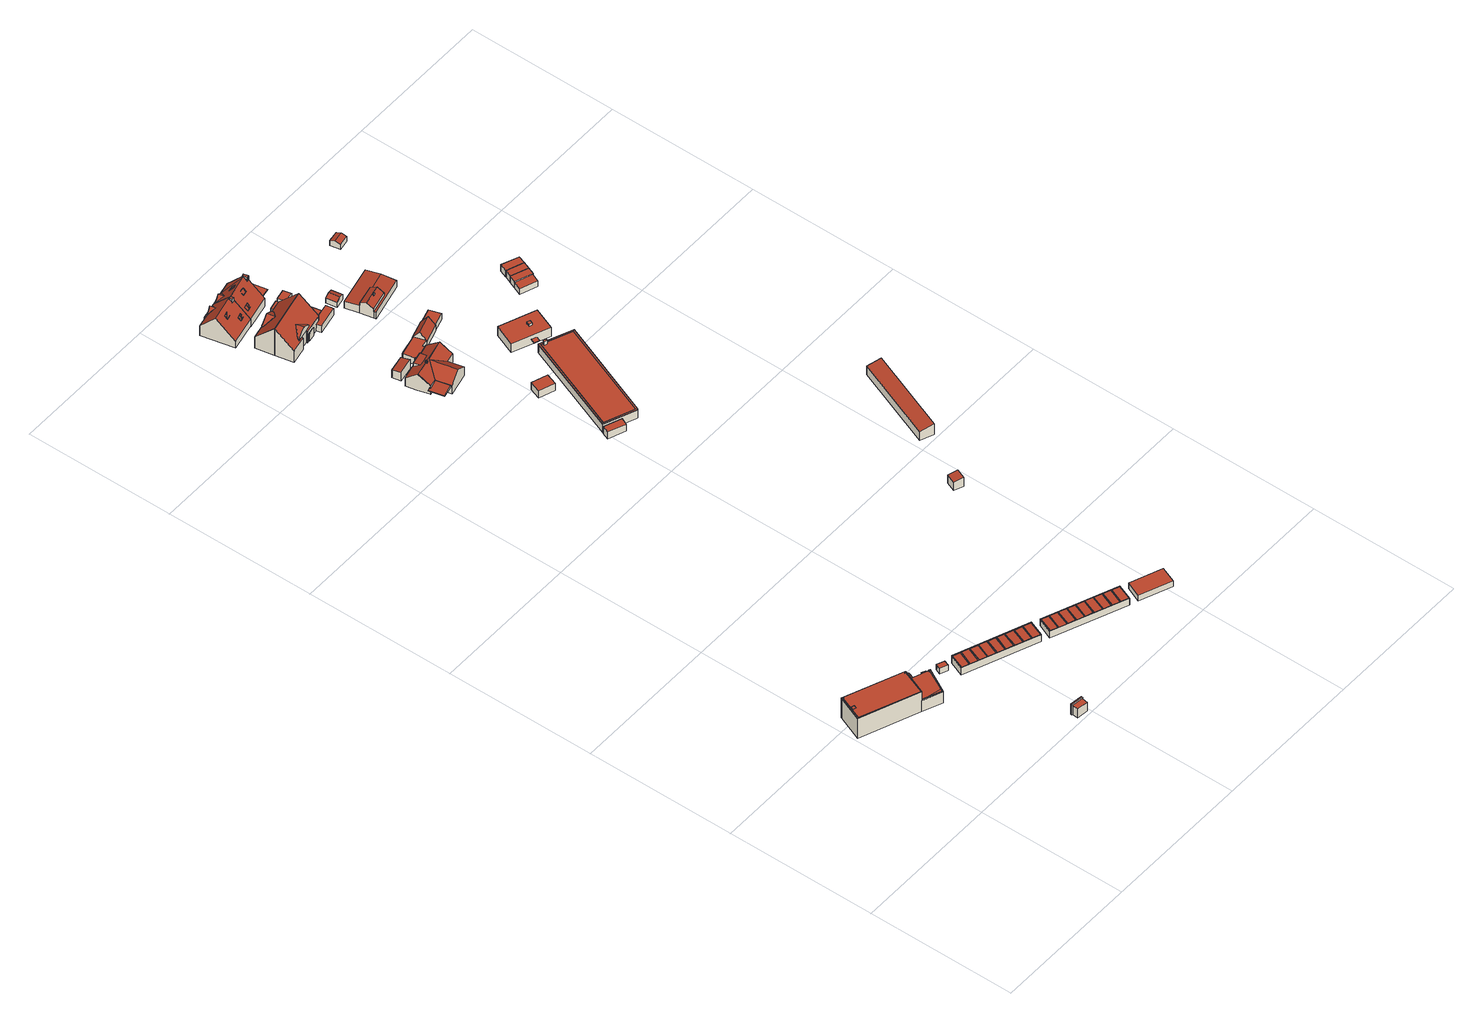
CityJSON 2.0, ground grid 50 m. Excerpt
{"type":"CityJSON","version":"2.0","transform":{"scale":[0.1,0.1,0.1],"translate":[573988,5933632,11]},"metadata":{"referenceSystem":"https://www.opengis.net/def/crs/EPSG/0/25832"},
"CityObjects":{
"building1":{"type":"Building","attributes":{"Grundfläche 2D":"265.782840","Grundhöhe NN":"12.354"},"children":["building1-1","building1-2","building1-3","building1-4"],"geometry":[{"type":"Solid","lod":"3","boundaries":[[[[0,1,2,3,4,5,6,7,8,9,10]],[[11,12,13,14,15,16,17,18,19,20]],[[21,20,19]],[[22,12,11,23]],[[14,24,16,15]],[[25,26,27,28]],[[16,24,29,30]],[[18,17,16,30,31]],[[32,19,18,31]],[[21,19,32,33]],[[34,23,11,20,21,33,35,36]],[[1,37,24,14,13,12,4,3,2]],[[4,12,22,5]],[[36,35,38,39,40,7,6,5,22,23,34]],[[38,41,27,26,42,43,8,7,40,39]],[[9,8,43,44]],[[10,9,44,45]],[[0,10,45,46]],[[1,0,46,29,24,37]],[[28,27,41,47]],[[25,28,47,48]],[[26,25,48,42]],[[32,31,30,29,46,45,44,43,42,48,47,41,38,35,33]]]],"semantics":{"surfaces":[{"type":"RoofSurface"},{"type":"WallSurface"},{"type":"GroundSurface"}],"values":[[0,0,0,0,0,0,1,1,1,1,1,1,1,1,1,1,1,1,1,1,1,1,2]]}}]},
"building1-1":{"type":"BuildingInstallation","parents":["building1"],"geometry":[{"type":"MultiSurface","lod":"3","boundaries":[[[49,50,51,52]],[[52,51,53,54]],[[54,55,49,52]],[[50,49,55,56]],[[56,53,51,50]]],"semantics":{"surfaces":[{"type":"RoofSurface"},{"type":"WallSurface"}],"values":[0,1,1,1,1]}}]},
"building1-2":{"type":"BuildingInstallation","parents":["building1"],"geometry":[{"type":"MultiSurface","lod":"3","boundaries":[[[57,58,59,60,61,62,63,64,65,66,67,68,69,70,71,72]],[[0,1,59,58]],[[1,2,3,4,62,61,60,59]],[[4,5,73,64,63,62]],[[65,64,73,74]],[[74,75,66,65]],[[67,66,75,76]],[[68,67,76,77]],[[77,78,69,68]],[[70,69,78,79]],[[79,80,71,70]],[[10,57,72,71,80,9]],[[10,0,58,57]]],"semantics":{"surfaces":[{"type":"RoofSurface"},{"type":"WallSurface"}],"values":[0,1,1,1,1,1,1,1,1,1,1,1,1]}}]},
"building1-3":{"type":"BuildingInstallation","parents":["building1"],"geometry":[{"type":"MultiSurface","lod":"3","boundaries":[[[81,82,83,84,85,86,87,37,88,89]],[[24,16,88,37]],[[17,18,89,88,16]],[[18,19,90,81,89]],[[90,91,92,83,82,81]],[[92,93,84,83]],[[93,15,85,84]],[[86,85,15,94]],[[94,14,87,86]],[[24,37,87,14]]],"semantics":{"surfaces":[{"type":"RoofSurface"},{"type":"WallSurface"}],"values":[0,1,1,1,1,1,1,1,1,1]}}]},
"building1-4":{"type":"BuildingInstallation","parents":["building1"],"geometry":[{"type":"MultiSurface","lod":"3","boundaries":[[[95,96,97,98,40,34]],[[96,95,99,100]],[[97,96,100,101]],[[98,97,101,102]],[[98,102,39,40]],[[34,40,39,36]],[[34,36,99,95]],[[36,39,102,101,100,99]]],"semantics":{"surfaces":[{"type":"RoofSurface"},{"type":"WallSurface"},{"type":"OuterCeilingSurface"}],"values":[0,1,1,1,1,1,1,2]}}]},
"building2":{"type":"Building","attributes":{"Grundfläche 2D":"2.977367","Grundhöhe NN":"12.354"},"geometry":[{"type":"Solid","lod":"3","boundaries":[[[[103,104,105,106]],[[103,107,108,104]],[[107,103,106,109,110]],[[108,107,110,111]],[[105,104,108,111,112]],[[106,105,112,109]],[[110,109,112,111]]]],"semantics":{"surfaces":[{"type":"RoofSurface"},{"type":"WallSurface"},{"type":"GroundSurface"}],"values":[[0,0,1,1,1,1,2]]}}]},
"building3":{"type":"Building","attributes":{"Grundfläche 2D":"9.690143","Grundhöhe NN":"12.516"},"children":["building3-1"],"geometry":[{"type":"Solid","lod":"3","boundaries":[[[[113,114,115,116,117,118,119,120]],[[121,122,118,117]],[[122,123,119,118]],[[123,124,120,119]],[[124,125,113,120]],[[125,126,114,113]],[[126,127,115,114]],[[127,128,116,115]],[[128,121,117,116]],[[122,121,128,127,126,125,124,123]]]],"semantics":{"surfaces":[{"type":"RoofSurface"},{"type":"WallSurface"},{"type":"GroundSurface"}],"values":[[0,1,1,1,1,1,1,1,1,2]]}}]},
"building3-1":{"type":"BuildingInstallation","parents":["building3"],"geometry":[{"type":"MultiSurface","lod":"3","boundaries":[[[129,130,131,132,133]],[[114,115,129,133]],[[115,116,119,120,131,130,129]],[[120,113,132,131]],[[113,114,133,132]]],"semantics":{"surfaces":[{"type":"RoofSurface"},{"type":"WallSurface"}],"values":[0,1,1,1,1]}}]},
"building4":{"type":"Building","attributes":{"Grundfläche 2D":"4.771454","Grundhöhe NN":"12.452"},"geometry":[{"type":"Solid","lod":"3","boundaries":[[[[134,135,136,137]],[[138,139,137,136]],[[139,140,134,137]],[[140,141,135,134]],[[141,138,136,135]],[[141,140,139,138]]]],"semantics":{"surfaces":[{"type":"RoofSurface"},{"type":"WallSurface"},{"type":"GroundSurface"}],"values":[[0,1,1,1,1,2]]}}]},
"building5":{"type":"Building","attributes":{"Grundfläche 2D":"344.136766","Grundhöhe NN":"12.051"},"children":["building5-1","building5-2","building5-3","building5-4","building5-5","building5-6","building5-7","building5-8","building5-9","building5-10","building5-11","building5-12","building5-13","building5-14","building5-15","building5-16","building5-17","building5-18","building5-19","building5-20"],"geometry":[{"type":"Solid","lod":"3","boundaries":[[[[142,143,144,145]],[[146,147,148,149]],[[150,151,152,153]],[[142,145,154,155]],[[143,142,155,156]],[[144,143,156,157]],[[145,144,157,154]],[[146,149,158,159]],[[147,146,159,160]],[[148,147,160,161]],[[149,148,161,158]],[[150,153,162,163]],[[151,150,163,164]],[[152,151,164,165]],[[153,152,165,162]],[[156,155,154,157]],[[160,159,158,161]],[[164,163,162,165]]]],"semantics":{"surfaces":[{"type":"RoofSurface"},{"type":"WallSurface"},{"type":"GroundSurface"}],"values":[[0,0,0,1,1,1,1,1,1,1,1,1,1,1,1,2,2,2]]}}]},
"building5-1":{"type":"BuildingInstallation","parents":["building5"],"geometry":[{"type":"MultiSurface","lod":"3","boundaries":[[[166,167,168,169]],[[170,171,166,169]],[[168,167,172,173]]],"semantics":{"surfaces":[{"type":"RoofSurface"},{"type":"WallSurface"}],"values":[0,1,1]}}]},
"building5-2":{"type":"BuildingInstallation","parents":["building5"],"geometry":[{"type":"MultiSurface","lod":"3","boundaries":[[[174,175,176,177]],[[174,177,178,179]],[[176,175,180,181]]],"semantics":{"surfaces":[{"type":"RoofSurface"},{"type":"WallSurface"}],"values":[0,1,1]}}]},
"building5-3":{"type":"BuildingInstallation","parents":["building5"],"geometry":[{"type":"MultiSurface","lod":"3","boundaries":[[[182,183,184,185]],[[185,184,186,187]],[[188,189,183,182]]],"semantics":{"surfaces":[{"type":"RoofSurface"},{"type":"WallSurface"}],"values":[0,1,1]}}]},
"building5-4":{"type":"BuildingInstallation","parents":["building5"],"geometry":[{"type":"MultiSurface","lod":"3","boundaries":[[[190,191,192,193]],[[193,192,194,195]],[[191,190,196,197]]],"semantics":{"surfaces":[{"type":"RoofSurface"},{"type":"WallSurface"}],"values":[0,1,1]}}]},
"building5-5":{"type":"BuildingInstallation","parents":["building5"],"geometry":[{"type":"MultiSurface","lod":"3","boundaries":[[[198,199,200,201]],[[201,200,202,203]],[[199,198,204,205]]],"semantics":{"surfaces":[{"type":"RoofSurface"},{"type":"WallSurface"}],"values":[0,1,1]}}]},
"building5-6":{"type":"BuildingInstallation","parents":["building5"],"geometry":[{"type":"MultiSurface","lod":"3","boundaries":[[[206,207,208,209]],[[210,211,206,209]],[[208,207,212,213]]],"semantics":{"surfaces":[{"type":"RoofSurface"},{"type":"WallSurface"}],"values":[0,1,1]}}]},
"building5-7":{"type":"BuildingInstallation","parents":["building5"],"geometry":[{"type":"MultiSurface","lod":"3","boundaries":[[[174,192,191,207,206,214,215,167,166,184,183,216,217,200,199,218,219,220,221,222,223,175]],[[143,144,221,220]],[[144,145,222,221]],[[224,180,175,223]],[[179,194,192,174]],[[207,191,197,212]],[[214,206,211,225]],[[215,226,172,167]],[[183,189,227,216]],[[186,184,166,171]],[[217,228,202,200]],[[199,205,229,218]],[[219,218,229,230]]],"semantics":{"surfaces":[{"type":"RoofSurface"},{"type":"WallSurface"}],"values":[0,1,1,1,1,1,1,1,1,1,1,1,1]}}]},
"building5-8":{"type":"BuildingInstallation","parents":["building5"],"geometry":[{"type":"MultiSurface","lod":"3","boundaries":[[[201,231,232,182,185,169,168,233,234,209,208,190,193,177,176,235,223,222,236,220,219,198]],[[195,178,177,193]],[[145,142,236,222]],[[142,143,220,236]],[[219,230,204,198]],[[232,237,188,182]],[[203,238,231,201]],[[185,187,170,169]],[[234,239,210,209]],[[240,233,168,173]],[[208,213,196,190]],[[176,181,241,235]],[[223,235,241,224]]],"semantics":{"surfaces":[{"type":"RoofSurface"},{"type":"WallSurface"}],"values":[0,1,1,1,1,1,1,1,1,1,1,1,1]}}]},
"building5-9":{"type":"BuildingInstallation","parents":["building5"],"geometry":[{"type":"MultiSurface","lod":"3","boundaries":[[[233,215,214,234]],[[234,214,225,239]],[[240,226,215,233]]],"semantics":{"surfaces":[{"type":"RoofSurface"},{"type":"WallSurface"}],"values":[0,1,1]}}]},
"building5-10":{"type":"BuildingInstallation","parents":["building5"],"geometry":[{"type":"MultiSurface","lod":"3","boundaries":[[[217,216,232,231]],[[238,228,217,231]],[[232,216,227,237]]],"semantics":{"surfaces":[{"type":"RoofSurface"},{"type":"WallSurface"}],"values":[0,1,1]}}]},
"building5-11":{"type":"BuildingInstallation","parents":["building5"],"geometry":[{"type":"MultiSurface","lod":"3","boundaries":[[[242,243,244,245]],[[246,247,242,245]],[[244,243,248,249]]],"semantics":{"surfaces":[{"type":"RoofSurface"},{"type":"WallSurface"}],"values":[0,1,1]}}]},
"building5-12":{"type":"BuildingInstallation","parents":["building5"],"geometry":[{"type":"MultiSurface","lod":"3","boundaries":[[[250,251,252,253]],[[253,252,254,255]],[[251,250,256,257]]],"semantics":{"surfaces":[{"type":"RoofSurface"},{"type":"WallSurface"}],"values":[0,1,1]}}]},
"building5-13":{"type":"BuildingInstallation","parents":["building5"],"geometry":[{"type":"MultiSurface","lod":"3","boundaries":[[[258,259,260,261]],[[261,260,262,263]],[[259,258,264,265]]],"semantics":{"surfaces":[{"type":"RoofSurface"},{"type":"WallSurface"}],"values":[0,1,1]}}]},
"building5-14":{"type":"BuildingInstallation","parents":["building5"],"geometry":[{"type":"MultiSurface","lod":"3","boundaries":[[[266,267,268,269]],[[266,269,270,271]],[[268,267,272,273]]],"semantics":{"surfaces":[{"type":"RoofSurface"},{"type":"WallSurface"}],"values":[0,1,1]}}]},
"building5-15":{"type":"BuildingInstallation","parents":["building5"],"geometry":[{"type":"MultiSurface","lod":"3","boundaries":[[[274,275,276,250,253,277,278,269,268,279,280,245,244,281,282,283,284,258,261,285,286,287]],[[276,275,288,289]],[[276,289,256,250]],[[255,290,277,253]],[[269,278,291,270]],[[268,273,292,279]],[[280,293,246,245]],[[281,244,249,294]],[[282,295,296,283]],[[258,284,297,264]],[[263,298,285,261]],[[146,147,287,286]],[[147,148,274,287]]],"semantics":{"surfaces":[{"type":"RoofSurface"},{"type":"WallSurface"}],"values":[0,1,1,1,1,1,1,1,1,1,1,1,1]}}]},
"building5-16":{"type":"BuildingInstallation","parents":["building5"],"geometry":[{"type":"MultiSurface","lod":"3","boundaries":[[[277,299,300,278]],[[278,300,301,291]],[[290,302,299,277]]],"semantics":{"surfaces":[{"type":"RoofSurface"},{"type":"WallSurface"}],"values":[0,1,1]}}]},
"building5-17":{"type":"BuildingInstallation","parents":["building5"],"geometry":[{"type":"MultiSurface","lod":"3","boundaries":[[[303,304,284,283]],[[303,283,296,305]],[[284,304,306,297]]],"semantics":{"surfaces":[{"type":"RoofSurface"},{"type":"WallSurface"}],"values":[0,1,1]}}]},
"building5-18":{"type":"BuildingInstallation","parents":["building5"],"geometry":[{"type":"MultiSurface","lod":"3","boundaries":[[[260,259,304,303,307,308,243,242,309,310,267,266,300,299,252,251,275,274,311,286,285,312]],[[148,149,311,274]],[[149,146,286,311]],[[312,285,298,313]],[[313,262,260,312]],[[304,259,265,306]],[[305,314,307,303]],[[243,308,315,248]],[[309,242,247,316]],[[267,310,317,272]],[[300,266,271,301]],[[252,299,302,254]],[[275,251,257,288]]],"semantics":{"surfaces":[{"type":"RoofSurface"},{"type":"WallSurface"}],"values":[0,1,1,1,1,1,1,1,1,1,1,1,1]}}]},
"building5-19":{"type":"BuildingInstallation","parents":["building5"],"geometry":[{"type":"MultiSurface","lod":"3","boundaries":[[[281,308,307,282]],[[282,307,314,295]],[[308,281,294,315]]],"semantics":{"surfaces":[{"type":"RoofSurface"},{"type":"WallSurface"}],"values":[0,1,1]}}]},
"building5-20":{"type":"BuildingInstallation","parents":["building5"],"geometry":[{"type":"MultiSurface","lod":"3","boundaries":[[[279,310,309,280]],[[280,309,316,293]],[[292,317,310,279]]],"semantics":{"surfaces":[{"type":"RoofSurface"},{"type":"WallSurface"}],"values":[0,1,1]}}]},
"building6":{"type":"Building","attributes":{"Grundfläche 2D":"108.824635","Grundhöhe NN":"11.940"},"children":["building6-1","building6-2","building6-3","building6-4","building6-5","building6-6"],"geometry":[{"type":"Solid","lod":"3","boundaries":[[[[318,319,320,321,322,323,324]],[[325,326,327,324,323,322]],[[319,318,328,329]],[[320,319,329,330]],[[331,321,320,330]],[[325,322,321,331,332]],[[326,325,332,333]],[[318,324,327,326,333,328]],[[329,328,333,332,331,330]]]],"semantics":{"surfaces":[{"type":"RoofSurface"},{"type":"WallSurface"},{"type":"GroundSurface"}],"values":[[0,0,1,1,1,1,1,1,2]]}}]},
"building6-1":{"type":"BuildingInstallation","parents":["building6"],"geometry":[{"type":"MultiSurface","lod":"3","boundaries":[[[334,335,336,337]],[[338,339,334,337]],[[339,340,335,334]],[[340,341,336,335]]],"semantics":{"surfaces":[{"type":"RoofSurface"},{"type":"WallSurface"}],"values":[0,1,1,1]}}]},
"building6-2":{"type":"BuildingInstallation","parents":["building6"],"geometry":[{"type":"MultiSurface","lod":"3","boundaries":[[[336,342,343,337]],[[344,338,337,343]],[[345,344,343,342]],[[341,345,342,336]]],"semantics":{"surfaces":[{"type":"RoofSurface"},{"type":"WallSurface"}],"values":[0,1,1,1]}}]},
"building6-3":{"type":"BuildingInstallation","parents":["building6"],"geometry":[{"type":"MultiSurface","lod":"3","boundaries":[[[346,347,348,349]],[[350,351,348,347]],[[352,353,346,349]],[[353,350,347,346]]],"semantics":{"surfaces":[{"type":"RoofSurface"},{"type":"WallSurface"}],"values":[0,1,1,1]}}]},
"building6-4":{"type":"BuildingInstallation","parents":["building6"],"geometry":[{"type":"MultiSurface","lod":"3","boundaries":[[[354,355,356,357]],[[358,359,355,354]],[[360,358,354,357]],[[359,358,360]]],"semantics":{"surfaces":[{"type":"RoofSurface"},{"type":"WallSurface"}],"values":[0,0,1,1]}}]},
"building6-5":{"type":"BuildingInstallation","parents":["building6"],"geometry":[{"type":"MultiSurface","lod":"3","boundaries":[[[348,361,362,349]],[[363,364,362,361]],[[351,363,361,348]],[[364,352,349,362]]],"semantics":{"surfaces":[{"type":"RoofSurface"},{"type":"WallSurface"}],"values":[0,1,1,1]}}]},
"building6-6":{"type":"BuildingInstallation","parents":["building6"],"geometry":[{"type":"MultiSurface","lod":"3","boundaries":[[[365,366,367,368,369,370]],[[366,371,372,367]],[[372,373,368,367]],[[373,374,369,368]],[[374,375,376,365,370,369]],[[366,365,376,371]]],"semantics":{"surfaces":[{"type":"RoofSurface"},{"type":"WallSurface"}],"values":[0,1,1,1,1,1]}}]},
"building7":{"type":"Building","attributes":{"Grundfläche 2D":"14.262953","Grundhöhe NN":"12.251"},"geometry":[{"type":"Solid","lod":"3","boundaries":[[[[377,378,379,380]],[[381,382,380,379]],[[382,383,377,380]],[[383,384,378,377]],[[384,381,379,378]],[[384,383,382,381]]]],"semantics":{"surfaces":[{"type":"RoofSurface"},{"type":"WallSurface"},{"type":"GroundSurface"}],"values":[[0,1,1,1,1,2]]}}]},
"building8":{"type":"Building","attributes":{"Grundfläche 2D":"16.783327","Grundhöhe NN":"11.102"},"geometry":[{"type":"Solid","lod":"3","boundaries":[[[[385,386,387,388]],[[389,390,388,387]],[[390,391,385,388]],[[391,392,386,385]],[[392,389,387,386]],[[392,391,390,389]]]],"semantics":{"surfaces":[{"type":"RoofSurface"},{"type":"WallSurface"},{"type":"GroundSurface"}],"values":[[0,1,1,1,1,2]]}}]},
"building9":{"type":"Building","attributes":{"Grundfläche 2D":"153.700009","Grundhöhe NN":"11.516"},"children":["building9-1","building9-2"],"geometry":[{"type":"Solid","lod":"3","boundaries":[[[[393,394,395,396,397,398]],[[399,400,401,402]],[[402,403,404,399]],[[404,405,406,399]],[[407,406,408,409,410,411,412,413,414],[415,395,394,393,398,416,415,410]],[[417,413,412]],[[418,413,417]],[[406,407,414,413,418,419,400,399]],[[398,397,416]],[[396,395,415]],[[416,397,396,415]],[[403,402,401,420,421]],[[404,403,421,422]],[[405,404,422,423]],[[408,406,405,423,424]],[[425,412,411,410,409,408,424,426]],[[427,428,429,430,419,418,417,412,425,431]],[[432,400,419,430,429,428,433,434]],[[433,420,401,400,432,434]],[[421,420,433,428,427,431,425,426,424,423,422]]]],"semantics":{"surfaces":[{"type":"RoofSurface"},{"type":"WallSurface"},{"type":"GroundSurface"}],"values":[[0,0,0,0,0,0,0,0,1,1,1,1,1,1,1,1,1,1,1,2]]}}]},
"building9-1":{"type":"BuildingInstallation","parents":["building9"],"geometry":[{"type":"MultiSurface","lod":"3","boundaries":[[[435,436,437,438,439,440,441]],[[437,436,435,442,443,444]],[[444,414,445,439,438,437]],[[445,446,440,439]],[[407,442,435,441,440,446,447]]],"semantics":{"surfaces":[{"type":"RoofSurface"},{"type":"WallSurface"}],"values":[0,1,1,1,1]}}]},
"building9-2":{"type":"BuildingInstallation","parents":["building9"],"geometry":[{"type":"MultiSurface","lod":"3","boundaries":[[[448,449,450,432,430,451]],[[452,434,432,450]],[[434,429,430,432]],[[429,453,451,430]],[[453,454,448,451]],[[454,455,449,448]],[[455,452,450,449]],[[434,452,455,454,453,429]]],"semantics":{"surfaces":[{"type":"RoofSurface"},{"type":"WallSurface"},{"type":"OuterCeilingSurface"}],"values":[0,1,1,1,1,1,1,2]}}]},
"building10":{"type":"Building","attributes":{"Grundfläche 2D":"101.865001","Grundhöhe NN":"11.783"},"children":["building10-1"],"geometry":[{"type":"Solid","lod":"3","boundaries":[[[[456,457,458,459,460]],[[461,462,458,457,463]],[[464,465,466,467,463,468,456,469,470,471,472,473,474]],[[475,473,472]],[[476,477,478,479,480,481]],[[467,466,470,469,460,459,458,462,461]],[[469,456,460]],[[457,456,468]],[[457,468,463]],[[467,461,463]],[[482,483,484,479,478,464,474,485,486]],[[487,465,464,478,477,488]],[[466,465,487,489]],[[470,466,489,490]],[[471,470,490,491]],[[472,471,491,492]],[[475,472,492,493]],[[474,473,475,493,482,486,485]],[[480,494,495,481]],[[476,481,495,496]],[[477,476,496,488]],[[483,494,480,479,484]],[[488,496,495,494,483,482,493,492,491,490,489,487]]]],"semantics":{"surfaces":[{"type":"RoofSurface"},{"type":"WallSurface"},{"type":"GroundSurface"}],"values":[[0,0,0,0,0,1,1,1,1,1,1,1,1,1,1,1,1,1,1,1,1,1,2]]}}]},
"building10-1":{"type":"BuildingInstallation","parents":["building10"],"geometry":[{"type":"MultiSurface","lod":"3","boundaries":[[[497,480,479,485,498,499,500,501]],[[479,484,486,485]],[[486,502,498,485]],[[499,498,502,503]],[[500,499,503,504]],[[501,500,504,505]],[[479,480,497,501,505,484]],[[503,502,486,484,505,504]]],"semantics":{"surfaces":[{"type":"RoofSurface"},{"type":"WallSurface"},{"type":"OuterCeilingSurface"}],"values":[0,1,1,1,1,1,1,2]}}]},
"building11":{"type":"Building","attributes":{"Grundfläche 2D":"113.881094","Grundhöhe NN":"11.771"},"geometry":[{"type":"Solid","lod":"3","boundaries":[[[[506,507,508,509,510,511]],[[512,513,514,509,508,515]],[[474,516,517]],[[516,473,475,518,519,520,521,522,515,508,507,506,523,524,525,526,527,517]],[[528,529,530,531]],[[532,533,534,535,536,537]],[[523,506,511]],[[512,515,522]],[[522,521,513,512]],[[509,514,513,521,520,524,523,511,510]],[[538,539,517,527,526,537,536]],[[474,517,539,482]],[[493,475,473,516,474,482,540]],[[518,475,493,541]],[[519,518,541,542]],[[520,519,542,543]],[[524,520,543,544]],[[525,524,544,545]],[[529,528,546,547,532,537,526,525,545,548]],[[530,529,548,549]],[[531,530,549,550]],[[528,531,550,546]],[[533,532,547,551]],[[534,533,551,552]],[[535,534,552,553]],[[536,535,553,538]],[[541,493,540,482,539,538,553,552,551,547,546,550,549,548,545,544,543,542]]]],"semantics":{"surfaces":[{"type":"RoofSurface"},{"type":"WallSurface"},{"type":"GroundSurface"}],"values":[[0,0,0,0,0,0,1,1,1,1,1,1,1,1,1,1,1,1,1,1,1,1,1,1,1,1,2]]}}]},
"building12":{"type":"Building","attributes":{"Grundfläche 2D":"105.498623","Grundhöhe NN":"11.488"},"children":["building12-1","building12-2","building12-3","building12-4","building12-5","building12-6","building12-7","building12-8","building12-9"],"geometry":[{"type":"Solid","lod":"3","boundaries":[[[[554,324,555,556,557,318]],[[558,559,556,555,560,561]],[[562,563,564,565,566,565,567,555,324,568,327,326]],[[567,565,564,569,555]],[[569,564,555]],[[560,555,570,561]],[[564,570,555]],[[326,327,568,324,554,318,571,572]],[[562,326,572,573]],[[564,563,562,573,574,575,576,577]],[[577,564,577,576,575,576]],[[578,570,564,577,576,575,579,580]],[[559,558,561,570,578,580,579,581,582]],[[318,557,556,559,582,571]],[[579,575,574,573,572,571,582,581]]]],"semantics":{"surfaces":[{"type":"RoofSurface"},{"type":"WallSurface"},{"type":"GroundSurface"}],"values":[[0,0,0,0,0,0,0,1,1,1,1,1,1,1,2]]}}]},
"building12-1":{"type":"BuildingInstallation","parents":["building12"],"geometry":[{"type":"MultiSurface","lod":"3","boundaries":[[[583,584,585,586]],[[587,588,584,583]],[[588,566,585,584]],[[566,589,586,585]]],"semantics":{"surfaces":[{"type":"RoofSurface"},{"type":"WallSurface"}],"values":[0,1,1,1]}}]},
"building12-2":{"type":"BuildingInstallation","parents":["building12"],"geometry":[{"type":"MultiSurface","lod":"3","boundaries":[[[590,591,592,593]],[[594,591,590,595]],[[593,596,597,595,590]],[[592,596,593]]],"semantics":{"surfaces":[{"type":"RoofSurface"},{"type":"WallSurface"}],"values":[0,0,1,1]}}]},
"building12-3":{"type":"BuildingInstallation","parents":["building12"],"geometry":[{"type":"MultiSurface","lod":"3","boundaries":[[[598,599,600,601]],[[602,603,598,601]],[[603,604,599,598]],[[604,605,600,599]]],"semantics":{"surfaces":[{"type":"RoofSurface"},{"type":"WallSurface"}],"values":[0,1,1,1]}}]},
"building12-4":{"type":"BuildingInstallation","parents":["building12"],"geometry":[{"type":"MultiSurface","lod":"3","boundaries":[[[606,607,608,609,610,611,612,613,614]],[[567,611,610,609,615,555]],[[567,565,612,611]],[[565,569,613,612]],[[614,613,569,564]],[[564,570,560,616,607,606,614]],[[609,608,607,616,617,615]]],"semantics":{"surfaces":[{"type":"RoofSurface"},{"type":"WallSurface"}],"values":[0,1,1,1,1,1,1]}}]},
"building12-5":{"type":"BuildingInstallation","parents":["building12"],"geometry":[{"type":"MultiSurface","lod":"3","boundaries":[[[586,618,619,620,583]],[[621,587,583,620]],[[620,619,618,622,621]],[[589,622,618,586]]],"semantics":{"surfaces":[{"type":"RoofSurface"},{"type":"WallSurface"}],"values":[0,1,1,1]}}]},
"building12-6":{"type":"BuildingInstallation","parents":["building12"],"geometry":[{"type":"MultiSurface","lod":"3","boundaries":[[[623,624,625,626]],[[627,628,626,625]],[[629,630,624,623]],[[628,629,623,626]]],"semantics":{"surfaces":[{"type":"RoofSurface"},{"type":"WallSurface"}],"values":[0,1,1,1]}}]},
"building12-7":{"type":"BuildingInstallation","parents":["building12"],"geometry":[{"type":"MultiSurface","lod":"3","boundaries":[[[631,632,625,624]],[[633,627,625,632]],[[630,634,631,624]],[[634,633,632,631]]],"semantics":{"surfaces":[{"type":"RoofSurface"},{"type":"WallSurface"}],"values":[0,1,1,1]}}]},
"building12-8":{"type":"BuildingInstallation","parents":["building12"],"geometry":[{"type":"MultiSurface","lod":"3","boundaries":[[[635,636,601,600]],[[605,637,635,600]],[[637,638,636,635]],[[638,602,601,636]]],"semantics":{"surfaces":[{"type":"RoofSurface"},{"type":"WallSurface"}],"values":[0,1,1,1]}}]},
"building12-9":{"type":"BuildingInstallation","parents":["building12"],"geometry":[{"type":"MultiSurface","lod":"3","boundaries":[[[639,640,578,577,641,642,643]],[[644,645,580,578,640,639]],[[580,576,577,578]],[[576,646,641,577]],[[646,647,642,641]],[[647,648,643,642]],[[648,644,639,643]],[[648,647,646,576,580,645,644]]],"semantics":{"surfaces":[{"type":"RoofSurface"},{"type":"WallSurface"},{"type":"OuterCeilingSurface"}],"values":[0,1,1,1,1,1,1,2]}}]},
"building13":{"type":"Building","attributes":{"Grundfläche 2D":"34.315266","Grundhöhe NN":"11.581"},"geometry":[{"type":"Solid","lod":"3","boundaries":[[[[649,650,651]],[[652,653,654,655,656,657,649,651,658]],[[658,651,659,660]],[[652,658,660,661]],[[653,652,661,662]],[[654,653,662,663]],[[655,654,663,664]],[[656,655,664,665]],[[657,656,665,666]],[[649,657,666,667]],[[650,649,667,668]],[[651,650,668,659]],[[662,661,660,659,668,667,666,665,664,663]]]],"semantics":{"surfaces":[{"type":"RoofSurface"},{"type":"WallSurface"},{"type":"GroundSurface"}],"values":[[0,0,1,1,1,1,1,1,1,1,1,1,2]]}}]},
"building14":{"type":"Building","attributes":{"Grundfläche 2D":"21.221872","Grundhöhe NN":"11.818"},"geometry":[{"type":"Solid","lod":"3","boundaries":[[[[669,670,671,672]],[[673,674,672,671]],[[674,675,669,672]],[[675,676,670,669]],[[676,673,671,670]],[[676,675,674,673]]]],"semantics":{"surfaces":[{"type":"RoofSurface"},{"type":"WallSurface"},{"type":"GroundSurface"}],"values":[[0,1,1,1,1,2]]}}]},
"building15":{"type":"Building","attributes":{"Grundfläche 2D":"9.335133","Grundhöhe NN":"11.783"},"geometry":[{"type":"Solid","lod":"3","boundaries":[[[[497,501,677,678,679]],[[677,501,497,680,681]],[[678,677,681,682]],[[679,678,682,683]],[[683,680,497,679]],[[681,680,683,682]]]],"semantics":{"surfaces":[{"type":"RoofSurface"},{"type":"WallSurface"},{"type":"GroundSurface"}],"values":[[0,1,1,1,1,2]]}}]},
"building16":{"type":"Building","attributes":{"Grundfläche 2D":"409.484751","Grundhöhe NN":"12.251"},"children":["building16-1"],"geometry":[{"type":"MultiSurface","lod":"3","boundaries":[[[684,685,686,687,688,689,690]],[[691,686,685,692,689,688,693,694]],[[695,696,697,698,699,700]],[[687,686,698,697]],[[688,687,697,696]],[[701,702,703,704,684,690,689]],[[704,705,685,684]],[[705,706,692,685]],[[706,701,689,692]],[[693,688,696,695]],[[695,700,694,693]],[[699,698,686,691]],[[705,704,707,708]],[[706,705,708,709]],[[701,706,709,710]],[[704,703,702,701,710,711,707]],[[711,710,709,708,707]]],"semantics":{"surfaces":[{"type":"RoofSurface"},{"type":"WallSurface"},{"type":"GroundSurface"}],"values":[0,0,0,1,1,1,1,1,1,1,1,1,1,1,1,1,2]}}]},
"building16-1":{"type":"BuildingInstallation","parents":["building16"],"geometry":[{"type":"MultiSurface","lod":"3","boundaries":[[[712,713,714,715]],[[691,714,713,716,699]],[[691,694,715,714]],[[717,712,715,694,700]],[[713,712,717,716]]],"semantics":{"surfaces":[{"type":"RoofSurface"},{"type":"WallSurface"}],"values":[0,1,1,1,1]}}]},
"building17":{"type":"Building","attributes":{"Grundfläche 2D":"11.389573","Grundhöhe NN":"12.029"},"geometry":[{"type":"Solid","lod":"3","boundaries":[[[[718,719,720,721]],[[722,723,721,720]],[[723,724,718,721]],[[724,725,719,718]],[[725,722,720,719]],[[725,724,723,722]]]],"semantics":{"surfaces":[{"type":"RoofSurface"},{"type":"WallSurface"},{"type":"GroundSurface"}],"values":[[0,1,1,1,1,2]]}}]},
"building18":{"type":"Building","attributes":{"Grundfläche 2D":"49.147449","Grundhöhe NN":"11.552"},"geometry":[{"type":"Solid","lod":"3","boundaries":[[[[726,727,728,729,730,731]],[[731,732,733,734,726]],[[735,736,737,738]],[[729,728,739,740]],[[735,741,742,733,732,731,730,729,740,743,736]],[[734,733,742,744]],[[728,727,726,734,744,666,739]],[[737,736,743,745]],[[738,737,745,746]],[[735,738,746,741]],[[744,742,741,746,745,743,740,739,666]]]],"semantics":{"surfaces":[{"type":"RoofSurface"},{"type":"WallSurface"},{"type":"GroundSurface"}],"values":[[0,0,0,1,1,1,1,1,1,1,2]]}}]},
"building19":{"type":"Building","attributes":{"Grundfläche 2D":"12.568451","Grundhöhe NN":"11.517"},"geometry":[{"type":"Solid","lod":"3","boundaries":[[[[747,748,749,750]],[[751,747,750,752]],[[752,750,749,753,754]],[[751,752,754,755]],[[748,747,751,755,756]],[[749,748,756,753]],[[754,753,756,755]]]],"semantics":{"surfaces":[{"type":"RoofSurface"},{"type":"WallSurface"},{"type":"GroundSurface"}],"values":[[0,0,1,1,1,1,2]]}}]},
"building20":{"type":"Building","attributes":{"Grundfläche 2D":"135.208072","Grundhöhe NN":"11.378"},"children":["building20-1"],"geometry":[{"type":"Solid","lod":"3","boundaries":[[[[757,758,759,760,761,762]],[[763,758,757,762,764]],[[765,766,767,768,769,770]],[[769,768,771,772,773,774]],[[764,762,761,766,775,776,772]],[[764,772,771,763]],[[760,759,758,763,771,768,767]],[[760,767,766,761]],[[773,772,776,777]],[[774,773,777,778]],[[770,769,774,778,779]],[[765,770,779,780]],[[766,765,780,775]],[[777,776,775,780,779,778]]]],"semantics":{"surfaces":[{"type":"RoofSurface"},{"type":"WallSurface"},{"type":"GroundSurface"}],"values":[[0,0,0,0,1,1,1,1,1,1,1,1,1,2]]}}]},
"building20-1":{"type":"BuildingInstallation","parents":["building20"],"geometry":[{"type":"MultiSurface","lod":"3","boundaries":[[[781,782,783,784]],[[785,786,784,783]],[[781,784,786,787]],[[782,781,787,788]],[[788,785,783,782]]],"semantics":{"surfaces":[{"type":"RoofSurface"},{"type":"WallSurface"}],"values":[0,1,1,1,1]}}]},
"building21":{"type":"Building","attributes":{"Grundfläche 2D":"100.285514","Grundhöhe NN":"12.227"},"children":["building21-1","building21-2"],"geometry":[{"type":"Solid","lod":"3","boundaries":[[[[789,790,791,792]],[[791,790,793,794]],[[792,791,794,795]],[[789,792,795,796]],[[790,789,796,793]],[[795,794,793,796]]]],"semantics":{"surfaces":[{"type":"RoofSurface"},{"type":"WallSurface"},{"type":"GroundSurface"}],"values":[[0,1,1,1,1,2]]}}]},
"building21-1":{"type":"BuildingInstallation","parents":["building21"],"geometry":[{"type":"MultiSurface","lod":"3","boundaries":[[[797,798,799,800]],[[800,799,801,802]],[[797,800,802,803]],[[798,797,803,804]],[[799,798,804,801]]],"semantics":{"surfaces":[{"type":"RoofSurface"},{"type":"WallSurface"}],"values":[0,1,1,1,1]}}]},
"building21-2":{"type":"BuildingInstallation","parents":["building21"],"geometry":[{"type":"MultiSurface","lod":"3","boundaries":[[[805,806,807,808]],[[809,810,808,807]],[[810,811,805,808]],[[811,812,806,805]],[[812,809,807,806]],[[812,811,810,809]]],"semantics":{"surfaces":[{"type":"RoofSurface"},{"type":"WallSurface"},{"type":"OuterCeilingSurface"}],"values":[0,1,1,1,1,2]}}]},
"building22":{"type":"Building","attributes":{"Grundfläche 2D":"138.160118","Grundhöhe NN":"11.956"},"geometry":[{"type":"Solid","lod":"3","boundaries":[[[[813,814,815,816]],[[817,818,816,815]],[[818,819,813,816]],[[819,820,814,813]],[[820,817,815,814]],[[820,819,818,817]]]],"semantics":{"surfaces":[{"type":"RoofSurface"},{"type":"WallSurface"},{"type":"GroundSurface"}],"values":[[0,1,1,1,1,2]]}}]},
"building23":{"type":"Building","attributes":{"Grundfläche 2D":"12.274873","Grundhöhe NN":"11.336"},"geometry":[{"type":"Solid","lod":"3","boundaries":[[[[821,822,823,824]],[[825,821,824,826]],[[826,824,823,827,828]],[[825,826,828,829]],[[822,821,825,829,830]],[[823,822,830,827]],[[828,827,830,829]]]],"semantics":{"surfaces":[{"type":"RoofSurface"},{"type":"WallSurface"},{"type":"GroundSurface"}],"values":[[0,0,1,1,1,1,2]]}}]},
"building24":{"type":"Building","attributes":{"Grundfläche 2D":"32.163391","Grundhöhe NN":"11.870"},"geometry":[{"type":"Solid","lod":"3","boundaries":[[[[831,832,833,834]],[[835,836,837,838,839]],[[840,832,831,838,837,841]],[[833,832,840,842]],[[834,833,842,843]],[[839,838,831,834,843,844]],[[835,839,844,845]],[[836,835,845,846]],[[837,836,846,841]],[[842,840,841,846,845,844,843]]]],"semantics":{"surfaces":[{"type":"RoofSurface"},{"type":"WallSurface"},{"type":"GroundSurface"}],"values":[[0,0,1,1,1,1,1,1,1,2]]}}]},
"building25":{"type":"Building","attributes":{"Grundfläche 2D":"14.408213","Grundhöhe NN":"11.870"},"geometry":[{"type":"Solid","lod":"3","boundaries":[[[[847,848,849,850]],[[851,852,850,849]],[[852,853,847,850]],[[853,854,848,847]],[[854,851,849,848]],[[854,853,852,851]]]],"semantics":{"surfaces":[{"type":"RoofSurface"},{"type":"WallSurface"},{"type":"GroundSurface"}],"values":[[0,1,1,1,1,2]]}}]},
"building26":{"type":"Building","attributes":{"Grundfläche 2D":"15.515623","Grundhöhe NN":"11.896"},"geometry":[{"type":"Solid","lod":"3","boundaries":[[[[855,856,857,858]],[[859,860,858,857]],[[860,861,855,858]],[[861,862,856,855]],[[862,859,857,856]],[[862,861,860,859]]]],"semantics":{"surfaces":[{"type":"RoofSurface"},{"type":"WallSurface"},{"type":"GroundSurface"}],"values":[[0,1,1,1,1,2]]}}]}
},
"vertices":[
[2,442,93],[194,366,93],[195,368,93],[227,447,93],[228,450,93],[227,451,93],[228,451,93],[228,452,93],[37,528,93],[37,526,93],[36,527,93],[256,441,56],[228,450,56],[227,447,56],[195,368,58],[263,352,58],[258,340,58],[300,418,56],[302,421,56],[299,422,56],[290,428,56],[300,424,56],[227,451,56],[228,451,56],[194,366,58],[157,497,48],[151,483,48],[186,469,48],[191,483,48],[194,366,14],[258,340,14],[302,421,14],[299,422,14],[300,424,14],[228,451,47],[228,451,14],[228,451,39],[194,366,61],[228,452,14],[228,452,39],[228,452,46],[186,469,14],[151,483,14],[37,528,14],[37,526,14],[36,527,14],[2,442,14],[191,483,14],[157,497,14],
[32,471,94],[35,481,94],[26,484,94],[22,474,94],[26,484,93],[22,474,93],[32,471,93],[35,481,93],
[36,527,95],[2,442,95],[194,366,95],[195,368,95],[227,447,95],[228,450,95],[227,451,95],[224,452,95],[222,448,95],[225,447,95],[194,368,95],[5,443,95],[37,524,95],[39,522,95],[40,525,95],[37,526,95],[224,452,93],[222,448,93],[225,447,93],[194,368,93],[5,443,93],[37,524,93],[39,522,93],[40,525,93],
[298,422,61],[298,420,61],[297,419,61],[298,419,61],[263,352,61],[258,343,61],[195,368,61],[258,340,61],[302,421,61],[298,422,56],[298,420,56],[297,419,56],[298,419,56],[258,343,58],
[256,441,47],[269,472,41],[219,492,41],[207,461,46],[256,441,39],[269,472,39],[219,492,39],[207,461,39],
[294,439,37],[307,434,37],[311,444,33],[298,449,33],[291,429,33],[304,424,33],[298,449,14],[291,429,14],[304,424,14],[311,444,14],
[487,28,51],[445,33,51],[444,28,51],[447,28,51],[445,8,51],[482,3,51],[485,23,51],[486,23,51],[445,8,15],[482,3,15],[485,23,15],[486,23,15],[487,28,15],[445,33,15],[444,28,15],[447,28,15],
[444,28,54],[485,23,54],[486,23,54],[487,28,54],[445,33,54],
[340,417,36],[365,407,36],[371,424,36],[347,434,36],[371,424,15],[347,434,15],[340,417,15],[365,407,15],
[903,219,36],[664,315,36],[643,264,36],[882,168,36],[637,325,38],[397,419,38],[377,369,38],[617,274,38],[1034,168,34],[930,209,34],[909,158,34],[1013,116,34],[882,168,11],[903,219,11],[664,315,11],[643,264,11],[617,274,11],[637,325,11],[397,419,11],[377,369,11],[1013,116,11],[1034,168,11],[930,209,11],[909,158,11],
[749,223,37],[751,222,37],[770,271,37],[768,271,37],[768,271,36],[749,223,36],[751,222,36],[770,271,36],
[856,180,37],[858,180,37],[877,228,37],[875,229,37],[875,229,36],[856,180,36],[858,180,36],[877,228,36],
[742,282,37],[723,234,37],[725,233,37],[744,281,37],[725,233,36],[744,281,36],[742,282,36],[723,234,36],
[848,239,37],[829,191,37],[831,190,37],[850,239,37],[831,190,36],[850,239,36],[848,239,36],[829,191,36],
[688,303,37],[669,255,37],[671,254,37],[690,303,37],[671,254,36],[690,303,36],[688,303,36],[669,255,36],
[803,202,37],[804,201,37],[823,249,37],[822,250,37],[822,250,36],[803,202,36],[804,201,36],[823,249,36],
[778,212,37],[776,213,37],[698,244,37],[696,244,37],[646,265,37],[665,313,37],[664,315,37],[643,264,37],[882,168,37],[882,170,37],[882,170,36],[778,212,36],[776,213,36],[698,244,36],[696,244,36],[646,265,36],[665,313,36],
[715,292,37],[717,292,37],[795,261,37],[797,260,37],[901,218,37],[903,219,37],[717,292,36],[715,292,36],[797,260,36],[795,261,36],[901,218,36],
[509,317,40],[511,317,40],[531,365,40],[528,366,40],[528,366,38],[509,317,38],[511,317,38],[531,365,38],
[422,408,40],[402,360,40],[404,359,40],[424,407,40],[404,359,38],[424,407,38],[422,408,38],[402,360,38],
[608,334,40],[589,286,40],[591,285,40],[610,334,40],[591,285,38],[610,334,38],[608,334,38],[589,286,38],
[456,338,40],[457,338,40],[477,387,40],[475,387,40],[475,387,38],[456,338,38],[457,338,38],[477,387,38],
[377,369,40],[378,369,40],[397,418,40],[448,398,40],[450,397,40],[502,377,40],[504,376,40],[555,356,40],[556,355,40],[582,345,40],[584,344,40],[635,324,40],[637,325,40],[397,419,40],[378,369,38],[397,418,38],[448,398,38],[450,397,38],[502,377,38],[504,376,38],[555,356,38],[556,355,38],[582,345,38],[584,344,38],[635,324,38],
[429,349,40],[431,348,40],[431,348,38],[429,349,38],
[563,296,40],[565,295,40],[563,296,38],[565,295,38],
[538,306,40],[536,307,40],[485,327,40],[483,328,40],[617,274,40],[616,275,40],[616,275,38],[538,306,38],[536,307,38],[485,327,38],[483,328,38],
[183,2883,44],[129,2872,43],[130,2866,49],[91,2859,48],[102,2810,100],[185,2829,100],[195,2831,100],[115,2749,36],[208,2769,36],[206,2778,46],[183,2883,9],[129,2872,9],[130,2866,9],[91,2859,9],[115,2749,9],[208,2769,9],
[172,2786,62],[174,2777,52],[183,2779,52],[181,2788,62],[181,2788,61],[172,2786,61],[174,2777,51],[183,2779,51],
[190,2781,52],[188,2790,62],[188,2790,61],[190,2781,51],
[134,2804,88],[136,2795,78],[144,2797,78],[142,2806,88],[136,2795,77],[144,2797,77],[142,2806,87],[134,2804,87],
[153,2871,69],[157,2853,69],[164,2863,60],[172,2875,50],[135,2867,50],[152,2856,65],[135,2867,49],
[152,2799,78],[150,2808,88],[152,2799,77],[150,2808,87],
[194,2819,103],[192,2828,104],[186,2827,104],[185,2827,104],[187,2818,103],[189,2818,103],[192,2828,98],[186,2827,98],[185,2827,98],[187,2818,89],[189,2818,89],[194,2819,89],
[481,1712,40],[537,1690,40],[546,1712,41],[489,1734,41],[546,1712,13],[489,1734,13],[481,1712,13],[537,1690,13],
[308,2311,36],[362,2322,36],[356,2352,31],[302,2340,31],[356,2352,1],[302,2340,1],[308,2311,1],[362,2322,1],
[351,2275,58],[367,2278,58],[388,2283,58],[383,2304,57],[342,2295,57],[347,2274,58],[373,2263,67],[342,2217,39],[354,2166,39],[393,2175,67],[432,2184,39],[420,2234,39],[451,2241,39],[442,2280,69],[360,2262,69],[432,2320,39],[430,2320,39],[387,2310,39],[341,2299,39],[296,2288,39],[306,2250,69],[356,2261,69],[383,2304,42],[342,2295,42],[305,2250,69],[315,2214,41],[315,2211,39],[354,2166,5],[432,2184,5],[420,2234,5],[451,2241,5],[432,2320,5],[296,2288,5],[430,2320,5],[315,2214,5],[315,2211,5],[315,2211,30],[315,2211,34],[305,2250,5],[342,2217,38],[342,2217,5],[342,2217,30],
[360,2264,73],[358,2264,73],[356,2263,73],[356,2261,73],[357,2258,73],[361,2259,73],[361,2262,73],[360,2264,67],[358,2264,67],[356,2263,67],[357,2258,66],[361,2259,66],[361,2262,68],
[302,2211,32],[314,2161,32],[353,2170,38],[315,2214,34],[353,2170,30],[315,2214,30],[302,2211,30],[314,2161,30],
[189,2707,63],[223,2694,84],[218,2720,84],[202,2716,73],[187,2713,63],[249,2727,63],[229,2722,77],[250,2720,63],[298,2741,52],[228,2726,52],[229,2722,56],[249,2727,56],[223,2694,83],[187,2713,57],[202,2716,57],[201,2719,53],[149,2708,53],[165,2648,115],[311,2680,115],[161,2647,115],[278,2753,33],[281,2737,33],[298,2741,33],[300,2731,33],[315,2734,33],[310,2760,33],[311,2680,8],[300,2731,8],[300,2731,31],[311,2680,33],[311,2680,31],[228,2726,8],[281,2737,8],[229,2722,8],[202,2716,8],[201,2719,8],[149,2708,8],[161,2647,8],[315,2734,8],[310,2760,8],[278,2753,8],
[326,2736,33],[311,2679,33],[322,2628,33],[360,2636,33],[338,2739,33],[311,2679,31],[322,2628,31],[360,2636,31],[338,2739,31],
[270,2617,63],[248,2627,77],[236,2632,84],[241,2605,84],[255,2608,75],[271,2612,63],[210,2604,63],[211,2598,63],[227,2602,75],[230,2625,79],[308,2679,115],[311,2679,115],[174,2587,53],[228,2598,53],[227,2602,57],[211,2598,57],[210,2604,62],[271,2612,57],[255,2608,57],[256,2604,53],[324,2619,53],[322,2628,62],[292,2612,39],[262,2606,39],[265,2604,39],[290,2609,39],[308,2615,34],[312,2598,34],[387,2614,34],[382,2640,34],[322,2628,34],[324,2619,34],[322,2628,8],[311,2679,8],[165,2648,8],[174,2587,8],[228,2598,8],[227,2602,8],[255,2608,8],[256,2604,8],[292,2612,8],[308,2615,8],[262,2606,8],[265,2604,8],[290,2609,8],[312,2598,8],[387,2614,8],[382,2640,8],
[185,2878,50],[276,2849,100],[226,2893,43],[185,2883,44],[276,2884,63],[272,2903,42],[282,2851,100],[283,2851,100],[296,2788,36],[295,2796,44],[286,2838,88],[281,2837,88],[217,2786,51],[279,2837,88],[197,2820,89],[285,2838,88],[286,2839,88],[183,2883,5],[208,2769,5],[296,2788,5],[295,2796,5],[286,2838,5],[286,2838,36],[286,2838,38],[286,2839,38],[286,2839,5],[286,2839,36],[283,2851,5],[272,2903,5],
[224,2798,63],[214,2796,63],[217,2786,52],[226,2788,52],[224,2798,61],[214,2796,61],[226,2788,51],
[205,2882,69],[209,2864,69],[213,2869,65],[227,2887,50],[200,2869,62],[186,2878,50],[227,2887,49],[223,2886,49],
[253,2821,79],[251,2830,88],[242,2829,88],[245,2819,78],[245,2819,77],[253,2821,77],[251,2830,87],[242,2829,87],
[286,2839,104],[282,2854,104],[276,2852,104],[275,2852,104],[276,2849,104],[279,2837,104],[281,2837,104],[285,2838,104],[286,2838,104],[275,2852,97],[282,2854,97],[276,2852,97],
[233,2790,52],[231,2797,60],[231,2800,63],[231,2800,61],[233,2790,51],
[244,2864,78],[236,2862,78],[238,2852,89],[246,2854,89],[238,2852,88],[246,2854,88],[244,2864,77],[236,2862,77],
[227,2861,78],[229,2851,89],[229,2851,88],[227,2861,77],
[234,2827,88],[236,2817,78],[234,2827,87],[236,2817,77],
[276,2884,38],[283,2851,38],[295,2796,38],[328,2803,38],[309,2891,38],[276,2884,36],[283,2851,36],[295,2796,36],[328,2803,36],[309,2891,36],
[440,2373,32],[373,2358,32],[373,2356,32],[378,2319,32],[381,2319,32],[383,2309,32],[430,2320,32],[428,2329,32],[452,2335,32],[370,2356,32],[373,2356,6],[370,2356,6],[378,2319,6],[381,2319,6],[383,2309,6],[430,2320,6],[428,2329,6],[452,2335,6],[440,2373,6],[373,2358,6],
[489,1964,37],[541,1946,37],[553,1983,37],[502,2001,37],[553,1983,8],[502,2001,8],[489,1964,8],[541,1946,8],
[360,2743,33],[354,2770,33],[320,2763,33],[326,2736,8],[360,2743,8],[354,2770,8],[320,2763,8],
[597,1696,48],[729,2028,48],[723,2026,48],[594,1701,48],[496,1740,48],[491,1738,48],[593,1697,48],[642,2059,48],[623,2071,48],[625,2065,48],[633,2062,48],[625,2065,46],[496,1740,46],[594,1701,46],[723,2026,46],[642,2059,46],[633,2062,46],[491,1738,46],[495,1736,46],[593,1697,46],[597,1696,46],[729,2028,46],[623,2071,46],[597,1696,13],[729,2028,13],[623,2071,13],[491,1738,13],[593,1697,13],
[630,2056,61],[640,2053,61],[642,2059,61],[633,2062,61],[640,2053,46],[630,2056,46],
[926,829,43],[956,817,46],[969,849,46],[938,861,43],[969,849,10],[938,861,10],[926,829,10],[956,817,10],
[446,2355,56],[452,2335,31],[453,2333,29],[516,2352,29],[515,2354,31],[509,2374,56],[503,2392,33],[502,2396,27],[439,2376,27],[503,2392,29],[515,2354,29],[562,2368,29],[550,2406,29],[453,2333,6],[516,2352,6],[503,2392,6],[502,2396,6],[515,2354,6],[439,2376,6],[562,2368,6],[550,2406,6],
[435,2630,31],[452,2633,25],[445,2670,25],[429,2666,31],[418,2627,25],[412,2663,25],[445,2670,5],[412,2663,5],[418,2627,5],[452,2633,5],
[480,2551,55],[511,2558,55],[506,2577,46],[506,2579,45],[440,2564,45],[445,2543,55],[516,2536,41],[450,2521,41],[429,2611,30],[440,2564,35],[506,2579,35],[506,2577,35],[573,2593,35],[562,2641,30],[516,2536,31],[450,2521,31],[452,2514,30],[584,2545,30],[440,2564,4],[450,2521,4],[452,2514,4],[584,2545,4],[562,2641,4],[429,2611,4],
[485,2551,59],[481,2550,59],[481,2546,59],[486,2547,59],[481,2546,52],[486,2547,52],[485,2551,55],[481,2550,55],
[577,2131,47],[696,2083,47],[725,2156,47],[606,2203,47],[696,2083,12],[725,2156,12],[606,2203,12],[577,2131,12],
[671,2131,55],[675,2142,55],[665,2146,55],[661,2134,55],[665,2146,47],[661,2134,47],[671,2131,47],[675,2142,47],
[629,2091,35],[646,2084,35],[652,2101,35],[635,2107,35],[652,2101,33],[635,2107,33],[629,2091,33],[646,2084,33],
[1020,1025,43],[1063,1007,52],[1172,1282,52],[1129,1300,43],[1172,1282,10],[1129,1300,10],[1020,1025,10],[1063,1007,10],
[634,2782,29],[631,2799,23],[596,2793,23],[599,2776,29],[637,2765,23],[602,2759,23],[596,2793,3],[602,2759,3],[637,2765,3],[631,2799,3],
[782,2281,35],[838,2260,35],[847,2282,35],[790,2304,35],[770,2254,32],[826,2233,32],[837,2260,32],[782,2281,32],[782,2283,32],[838,2260,9],[837,2260,9],[847,2282,9],[790,2304,9],[782,2283,9],[770,2254,9],[826,2233,9],
[847,2283,35],[856,2305,35],[800,2326,35],[791,2304,35],[800,2326,9],[791,2304,9],[847,2283,9],[856,2305,9],
[865,2330,35],[809,2352,35],[800,2328,35],[856,2306,35],[800,2328,9],[856,2306,9],[865,2330,9],[809,2352,9]
]}
